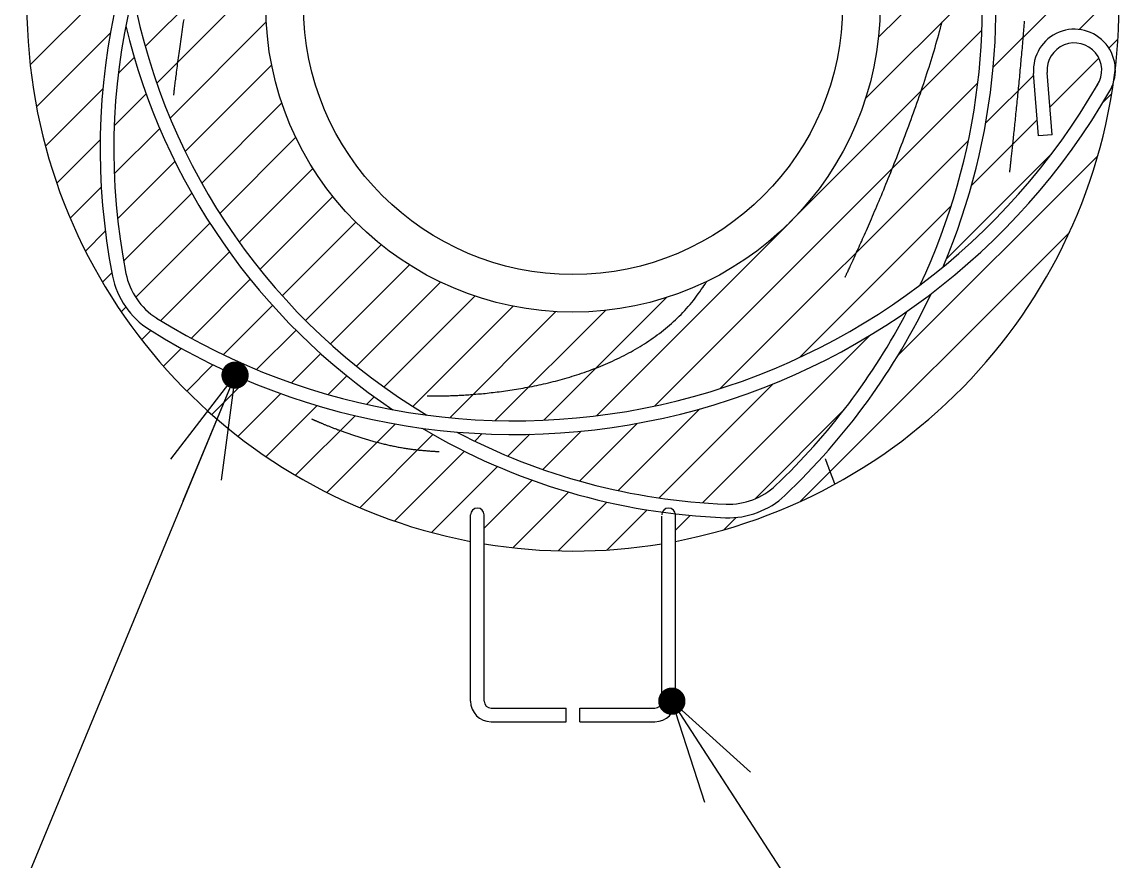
# Model space of a CAD drawing. Extents: x 443 to 1217, y -1921 to -677.
# Drawn here: x 752.51 to 773.92, y -1457.65 to -1441.28 of the extents above; entities that cross this region are included whole.
import ezdxf

# ---------------------------------------------------------------- set-up
doc = ezdxf.new("R2010")
doc.units = 0
doc.header["$MEASUREMENT"] = 0
doc.layers.get('0').update_dxf_attribs({"linetype": 'CONTINUOUS'})
for name, color, linetype in [('2', 2, 'CONTINUOUS'), ('3', 8, 'CONTINUOUS'), ('5', 7, 'CONTINUOUS')]:
    doc.layers.add(name, color=color, linetype=linetype)

# ---------------------------------------------------------------- blocks, each defined once
blk = doc.blocks.new('OPEN330A')
at = {"color": 0}
for q in [(30, 8.0385), (30, -8.0385), (40, 0)]:
    blk.add_line((0, 0), q, dxfattribs=at)
blk = doc.blocks.new('NEGDOTSMALL')
at = {"color": 0, "const_width": 4}
blk.add_lwpolyline([(-2, 0, 1), (2, 0, 1), (-2, 0)], format="xyb", dxfattribs=at)

msp = doc.modelspace()

# ---------------------------------------------------------------- linework, layer by layer
at = {"color": 7, "linetype": 'Continuous'}
for p, q in [((756.671, -1448.171), (752.417, -1458.454)), ((765.195, -1454.533), (771.543, -1464.328))]:
    msp.add_line(p, q, dxfattribs=at)
at = {"color": 0}
for q in [(755.413, -1449.813), (755.653, -1450.633), (756.402, -1450.222)]:
    msp.add_line((756.671, -1448.171), q, dxfattribs=at)
at = {"color": 0, "const_width": 0.266}
msp.add_lwpolyline([(756.8, -1448.206, 1), (756.543, -1448.137, 1), (756.8, -1448.206)], format="xyb", dxfattribs=at)
at = {"layer": '2', "color": 8, "linetype": 'Continuous'}
for p, q in [((754.918, -1441.759), (757.556, -1439.121)), ((769.226, -1441.579), (771.187, -1439.618)), ((755.144, -1442.475), (757.305, -1440.314)), ((752.674, -1442.119), (754.354, -1440.439)), ((768.974, -1442.773), (771.248, -1440.499)), ((773.145, -1441.428), (773.917, -1440.655)), ((771.465, -1442.165), (772.635, -1440.996)), ((755.404, -1443.156), (757.28, -1441.28)), ((752.797, -1442.938), (754.24, -1441.495)), ((763.725, -1448.964), (771.246, -1441.443)), ((773.724, -1441.791), (773.9, -1441.614)), ((754.392, -1442.285), (754.703, -1441.974)), ((772.573, -1442.942), (773.528, -1441.986)), ((755.697, -1443.805), (757.386, -1442.116)), ((764.856, -1448.775), (771.166, -1442.465)), ((771.318, -1443.254), (772.256, -1442.316)), ((752.972, -1443.705), (754.092, -1442.585)), ((754.313, -1443.306), (754.935, -1442.684)), ((773.609, -1442.848), (773.78, -1442.676)), ((756.021, -1444.424), (757.585, -1442.86)), ((771.041, -1444.473), (772.325, -1443.189)), ((754.315, -1444.246), (755.201, -1443.36)), ((756.373, -1445.014), (757.856, -1443.53)), ((753.193, -1444.426), (754.04, -1443.579)), ((766.139, -1448.434), (770.982, -1443.591)), ((769.601, -1447.797), (773.506, -1443.892)), ((770.555, -1445.902), (772.612, -1443.845)), ((754.379, -1445.123), (755.498, -1444.004)), ((756.752, -1445.576), (758.191, -1444.137)), ((753.454, -1445.106), (754.06, -1444.501)), ((754.497, -1445.947), (755.825, -1444.62)), ((757.158, -1446.112), (758.582, -1444.688)), ((767.688, -1447.826), (770.645, -1444.869)), ((754.732, -1446.654), (756.18, -1445.207)), ((757.591, -1446.621), (759.027, -1445.185)), ((753.753, -1445.75), (754.139, -1445.363)), ((767.707, -1450.633), (772.951, -1445.389)), ((758.049, -1447.105), (759.524, -1445.63)), ((755.222, -1447.107), (756.561, -1445.767)), ((758.533, -1447.563), (760.075, -1446.021)), ((754.086, -1446.359), (754.269, -1446.176)), ((755.818, -1447.453), (756.969, -1446.301)), ((759.042, -1447.996), (760.682, -1446.356)), ((759.578, -1448.402), (761.352, -1446.627)), ((762.698, -1449.049), (765.091, -1446.656)), ((754.451, -1446.935), (754.54, -1446.846)), ((756.44, -1447.772), (757.402, -1446.81)), ((760.14, -1448.782), (762.096, -1446.826)), ((760.862, -1449.001), (762.932, -1446.932)), ((761.748, -1449.057), (763.898, -1446.907)), ((754.847, -1447.481), (755.028, -1447.3)), ((757.092, -1448.062), (757.861, -1447.293)), ((765.796, -1450.661), (769.061, -1447.395)), ((755.274, -1447.996), (755.621, -1447.649)), ((757.773, -1448.322), (758.344, -1447.752)), ((755.73, -1448.482), (756.241, -1447.971)), ((758.488, -1448.55), (758.853, -1448.185)), ((756.216, -1448.938), (756.888, -1448.266)), ((764.947, -1450.567), (767.173, -1448.342)), ((756.731, -1449.365), (757.565, -1448.531)), ((759.238, -1448.742), (759.387, -1448.593)), ((757.277, -1449.761), (758.273, -1448.764)), ((764.149, -1450.424), (765.742, -1448.831)), ((766.811, -1450.588), (768.572, -1448.826)), ((757.853, -1450.126), (759.016, -1448.964)), ((763.394, -1450.237), (764.518, -1449.113)), ((758.462, -1450.459), (759.796, -1449.125)), ((759.106, -1450.758), (760.534, -1449.329)), ((761.348, -1449.457), (761.492, -1449.313)), ((761.997, -1449.75), (762.422, -1449.325)), ((762.678, -1450.011), (763.424, -1449.265)), ((759.786, -1451.019), (761.149, -1449.656)), ((760.507, -1451.24), (761.793, -1449.954)), ((761.534, -1451.155), (762.469, -1450.22)), ((762.093, -1451.538), (763.179, -1450.452)), ((762.974, -1451.599), (763.926, -1450.647)), ((763.932, -1451.582), (764.714, -1450.801)), ((765.263, -1451.193), (765.549, -1450.907)), ((766.21, -1451.188), (766.451, -1450.947))]:
    msp.add_line(p, q, dxfattribs=at)
at = {"layer": '3', "color": 3}
for p, q in [((755.648, -1441.378), (755.641, -1441.426)), ((755.655, -1441.329), (755.648, -1441.378)), ((755.662, -1441.281), (755.655, -1441.329)), ((755.67, -1441.233), (755.662, -1441.281)), ((770.419, -1441.464), (770.435, -1441.402)), ((770.435, -1441.402), (770.452, -1441.341)), ((770.452, -1441.341), (770.467, -1441.279)), ((772.065, -1441.418), (772.069, -1441.38)), ((772.069, -1441.38), (772.072, -1441.341)), ((772.072, -1441.341), (772.075, -1441.303)), ((772.075, -1441.303), (772.078, -1441.265)), ((755.613, -1441.618), (755.606, -1441.664)), ((755.62, -1441.57), (755.613, -1441.618)), ((755.627, -1441.522), (755.62, -1441.57)), ((755.634, -1441.474), (755.627, -1441.522)), ((755.641, -1441.426), (755.634, -1441.474)), ((770.367, -1441.65), (770.384, -1441.588)), ((770.384, -1441.588), (770.402, -1441.526)), ((770.402, -1441.526), (770.419, -1441.464)), ((772.045, -1441.664), (772.048, -1441.622)), ((772.048, -1441.622), (772.052, -1441.58)), ((772.052, -1441.58), (772.055, -1441.54)), ((772.055, -1441.54), (772.059, -1441.498)), ((772.059, -1441.498), (772.062, -1441.458)), ((772.062, -1441.458), (772.065, -1441.418)), ((755.587, -1441.804), (755.58, -1441.848)), ((755.593, -1441.758), (755.587, -1441.804)), ((755.6, -1441.712), (755.593, -1441.758)), ((755.606, -1441.664), (755.6, -1441.712)), ((770.312, -1441.84), (770.33, -1441.776)), ((770.33, -1441.776), (770.349, -1441.714)), ((770.349, -1441.714), (770.367, -1441.65)), ((772.026, -1441.876), (772.03, -1441.832)), ((772.03, -1441.832), (772.034, -1441.79)), ((772.034, -1441.79), (772.038, -1441.748)), ((772.038, -1441.748), (772.041, -1441.706)), ((772.041, -1441.706), (772.045, -1441.664)), ((755.556, -1442.022), (755.55, -1442.064)), ((755.562, -1441.98), (755.556, -1442.022)), ((755.568, -1441.936), (755.562, -1441.98)), ((755.574, -1441.892), (755.568, -1441.936)), ((755.58, -1441.848), (755.574, -1441.892)), ((770.234, -1442.096), (770.254, -1442.032)), ((770.254, -1442.032), (770.273, -1441.968)), ((770.273, -1441.968), (770.293, -1441.904)), ((770.293, -1441.904), (770.312, -1441.84)), ((772.006, -1442.092), (772.01, -1442.048)), ((772.01, -1442.048), (772.014, -1442.004)), ((772.014, -1442.004), (772.018, -1441.962)), ((772.018, -1441.962), (772.022, -1441.918)), ((772.022, -1441.918), (772.026, -1441.876)), ((755.524, -1442.26), (755.52, -1442.296)), ((755.529, -1442.222), (755.524, -1442.26)), ((755.534, -1442.184), (755.529, -1442.222)), ((755.54, -1442.144), (755.534, -1442.184)), ((755.545, -1442.104), (755.54, -1442.144)), ((755.55, -1442.064), (755.545, -1442.104)), ((770.173, -1442.288), (770.193, -1442.224)), ((770.193, -1442.224), (770.214, -1442.16)), ((770.214, -1442.16), (770.234, -1442.096)), ((771.986, -1442.31), (771.99, -1442.266)), ((771.99, -1442.266), (771.994, -1442.222)), ((771.994, -1442.222), (771.998, -1442.178)), ((771.998, -1442.178), (772.002, -1442.136)), ((772.002, -1442.136), (772.006, -1442.092)), ((755.499, -1442.457), (755.495, -1442.485)), ((755.503, -1442.427), (755.499, -1442.457)), ((755.507, -1442.395), (755.503, -1442.427)), ((755.511, -1442.364), (755.507, -1442.395)), ((755.515, -1442.33), (755.511, -1442.364)), ((755.52, -1442.296), (755.515, -1442.33)), ((770.088, -1442.543), (770.109, -1442.479)), ((770.109, -1442.479), (770.131, -1442.415)), ((770.131, -1442.415), (770.152, -1442.352)), ((770.152, -1442.352), (770.173, -1442.288)), ((771.969, -1442.483), (771.973, -1442.439)), ((771.973, -1442.439), (771.977, -1442.397)), ((771.977, -1442.397), (771.982, -1442.354)), ((771.982, -1442.354), (771.986, -1442.31)), ((755.474, -1442.675), (755.473, -1442.687)), ((755.473, -1442.687), (755.473, -1442.699)), ((755.476, -1442.661), (755.474, -1442.675)), ((755.477, -1442.643), (755.476, -1442.661)), ((755.479, -1442.625), (755.477, -1442.643)), ((755.481, -1442.607), (755.479, -1442.625)), ((755.484, -1442.585), (755.481, -1442.607)), ((755.486, -1442.563), (755.484, -1442.585)), ((755.489, -1442.537), (755.486, -1442.563)), ((755.492, -1442.513), (755.489, -1442.537)), ((755.495, -1442.485), (755.492, -1442.513)), ((770.022, -1442.737), (770.044, -1442.673)), ((770.044, -1442.673), (770.066, -1442.607)), ((770.066, -1442.607), (770.088, -1442.543)), ((771.948, -1442.699), (771.952, -1442.657)), ((771.952, -1442.657), (771.956, -1442.613)), ((771.956, -1442.613), (771.96, -1442.571)), ((771.96, -1442.571), (771.965, -1442.527)), ((771.965, -1442.527), (771.969, -1442.483)), ((755.473, -1442.699), (755.472, -1442.707)), ((769.955, -1442.929), (769.977, -1442.865)), ((769.977, -1442.865), (770, -1442.801)), ((770, -1442.801), (770.022, -1442.737)), ((771.927, -1442.911), (771.931, -1442.869)), ((771.931, -1442.869), (771.935, -1442.827)), ((771.935, -1442.827), (771.939, -1442.785)), ((771.939, -1442.785), (771.944, -1442.743)), ((771.944, -1442.743), (771.948, -1442.699)), ((769.863, -1443.183), (769.886, -1443.119)), ((769.886, -1443.119), (769.909, -1443.055)), ((769.909, -1443.055), (769.932, -1442.993)), ((769.932, -1442.993), (769.955, -1442.929)), ((771.902, -1443.155), (771.906, -1443.115)), ((771.906, -1443.115), (771.91, -1443.075)), ((771.91, -1443.075), (771.914, -1443.035)), ((771.914, -1443.035), (771.918, -1442.993)), ((771.918, -1442.993), (771.923, -1442.953)), ((771.923, -1442.953), (771.927, -1442.911)), ((769.794, -1443.371), (769.817, -1443.309)), ((769.817, -1443.309), (769.84, -1443.245)), ((769.84, -1443.245), (769.863, -1443.183)), ((771.882, -1443.345), (771.886, -1443.309)), ((771.886, -1443.309), (771.89, -1443.271)), ((771.89, -1443.271), (771.894, -1443.233)), ((771.894, -1443.233), (771.898, -1443.193)), ((771.898, -1443.193), (771.902, -1443.155)), ((769.724, -1443.558), (769.747, -1443.496)), ((769.747, -1443.496), (769.77, -1443.434)), ((769.77, -1443.434), (769.794, -1443.371)), ((771.86, -1443.558), (771.863, -1443.524)), ((771.863, -1443.524), (771.867, -1443.49)), ((771.867, -1443.49), (771.871, -1443.454)), ((771.871, -1443.454), (771.874, -1443.418)), ((771.874, -1443.418), (771.878, -1443.383)), ((771.878, -1443.383), (771.882, -1443.345)), ((769.629, -1443.802), (769.653, -1443.742)), ((769.653, -1443.742), (769.676, -1443.68)), ((769.676, -1443.68), (769.7, -1443.62)), ((769.7, -1443.62), (769.724, -1443.558)), ((771.836, -1443.778), (771.84, -1443.748)), ((771.84, -1443.748), (771.843, -1443.718)), ((771.843, -1443.718), (771.846, -1443.688)), ((771.846, -1443.688), (771.849, -1443.656)), ((771.849, -1443.656), (771.853, -1443.624)), ((771.853, -1443.624), (771.856, -1443.592)), ((771.856, -1443.592), (771.86, -1443.558)), ((769.559, -1443.984), (769.582, -1443.924)), ((769.582, -1443.924), (769.606, -1443.864)), ((769.606, -1443.864), (769.629, -1443.802)), ((771.814, -1443.982), (771.817, -1443.96)), ((771.817, -1443.96), (771.819, -1443.936)), ((771.819, -1443.936), (771.822, -1443.912)), ((771.822, -1443.912), (771.825, -1443.886)), ((771.825, -1443.886), (771.828, -1443.86)), ((771.828, -1443.86), (771.83, -1443.834)), ((771.83, -1443.834), (771.833, -1443.806)), ((771.833, -1443.806), (771.836, -1443.778)), ((769.465, -1444.218), (769.489, -1444.16)), ((769.489, -1444.16), (769.512, -1444.102)), ((769.512, -1444.102), (769.535, -1444.042)), ((769.535, -1444.042), (769.559, -1443.984)), ((771.791, -1444.19), (771.792, -1444.182)), ((771.791, -1444.196), (771.791, -1444.19)), ((771.792, -1444.182), (771.793, -1444.174)), ((771.793, -1444.174), (771.794, -1444.164)), ((771.794, -1444.164), (771.796, -1444.152)), ((771.796, -1444.152), (771.797, -1444.14)), ((771.797, -1444.14), (771.799, -1444.126)), ((771.799, -1444.126), (771.8, -1444.112)), ((771.8, -1444.112), (771.802, -1444.096)), ((771.802, -1444.096), (771.804, -1444.08)), ((771.804, -1444.08), (771.806, -1444.062)), ((771.806, -1444.062), (771.808, -1444.044)), ((771.808, -1444.044), (771.81, -1444.024)), ((771.81, -1444.024), (771.812, -1444.004)), ((771.812, -1444.004), (771.814, -1443.982)), ((769.373, -1444.445), (769.396, -1444.389)), ((769.396, -1444.389), (769.419, -1444.332)), ((769.419, -1444.332), (769.442, -1444.276)), ((769.442, -1444.276), (769.465, -1444.218)), ((771.789, -1444.208), (771.79, -1444.206)), ((771.789, -1444.21), (771.789, -1444.208)), ((771.79, -1444.202), (771.791, -1444.196)), ((771.79, -1444.206), (771.79, -1444.202)), ((769.283, -1444.663), (769.305, -1444.609)), ((769.305, -1444.609), (769.328, -1444.555)), ((769.328, -1444.555), (769.35, -1444.499)), ((769.35, -1444.499), (769.373, -1444.445)), ((769.195, -1444.873), (769.216, -1444.821)), ((769.216, -1444.821), (769.238, -1444.769)), ((769.238, -1444.769), (769.26, -1444.717)), ((769.26, -1444.717), (769.283, -1444.663)), ((769.11, -1445.071), (769.131, -1445.023)), ((769.131, -1445.023), (769.152, -1444.973)), ((769.152, -1444.973), (769.173, -1444.923)), ((769.173, -1444.923), (769.195, -1444.873)), ((769.01, -1445.303), (769.029, -1445.259)), ((769.029, -1445.259), (769.049, -1445.213)), ((769.049, -1445.213), (769.069, -1445.167)), ((769.069, -1445.167), (769.09, -1445.119)), ((769.09, -1445.119), (769.11, -1445.071)), ((768.917, -1445.514), (768.935, -1445.474)), ((768.935, -1445.474), (768.953, -1445.432)), ((768.953, -1445.432), (768.972, -1445.391)), ((768.972, -1445.391), (768.991, -1445.347)), ((768.991, -1445.347), (769.01, -1445.303)), ((768.832, -1445.704), (768.849, -1445.668)), ((768.849, -1445.668), (768.865, -1445.63)), ((768.865, -1445.63), (768.882, -1445.592)), ((768.882, -1445.592), (768.899, -1445.554)), ((768.899, -1445.554), (768.917, -1445.514)), ((768.731, -1445.928), (768.744, -1445.898)), ((768.744, -1445.898), (768.758, -1445.87)), ((768.758, -1445.87), (768.772, -1445.838)), ((768.772, -1445.838), (768.786, -1445.806)), ((768.786, -1445.806), (768.801, -1445.772)), ((768.801, -1445.772), (768.817, -1445.738)), ((768.817, -1445.738), (768.832, -1445.704)), ((768.634, -1446.136), (768.643, -1446.118)), ((768.643, -1446.118), (768.652, -1446.098)), ((768.652, -1446.098), (768.662, -1446.078)), ((768.662, -1446.078), (768.672, -1446.056)), ((768.672, -1446.056), (768.683, -1446.032)), ((768.683, -1446.032), (768.694, -1446.008)), ((768.694, -1446.008), (768.706, -1445.982)), ((768.706, -1445.982), (768.718, -1445.956)), ((768.718, -1445.956), (768.731, -1445.928)), ((768.576, -1446.258), (768.577, -1446.258)), ((768.577, -1446.258), (768.578, -1446.254)), ((768.578, -1446.254), (768.58, -1446.25)), ((768.58, -1446.25), (768.583, -1446.246)), ((768.583, -1446.246), (768.586, -1446.238)), ((768.586, -1446.238), (768.59, -1446.23)), ((768.59, -1446.23), (768.595, -1446.222)), ((768.595, -1446.222), (768.6, -1446.21)), ((768.6, -1446.21), (768.605, -1446.198)), ((768.605, -1446.198), (768.612, -1446.184)), ((768.612, -1446.184), (768.619, -1446.17)), ((768.619, -1446.17), (768.626, -1446.154)), ((768.626, -1446.154), (768.634, -1446.136)), ((765.71, -1446.587), (765.74, -1446.545)), ((765.74, -1446.545), (765.77, -1446.503)), ((765.77, -1446.503), (765.797, -1446.463)), ((765.797, -1446.463), (765.821, -1446.427)), ((765.821, -1446.427), (765.842, -1446.396)), ((765.842, -1446.396), (765.859, -1446.37)), ((765.859, -1446.37), (765.871, -1446.352)), ((765.871, -1446.352), (765.877, -1446.342)), ((765.549, -1446.793), (765.582, -1446.753)), ((765.582, -1446.753), (765.615, -1446.713)), ((765.615, -1446.713), (765.647, -1446.671)), ((765.647, -1446.671), (765.679, -1446.631)), ((765.679, -1446.631), (765.71, -1446.587)), ((765.374, -1446.985), (765.41, -1446.947)), ((765.41, -1446.947), (765.446, -1446.909)), ((765.446, -1446.909), (765.481, -1446.871)), ((765.481, -1446.871), (765.515, -1446.833)), ((765.515, -1446.833), (765.549, -1446.793)), ((765.15, -1447.195), (765.188, -1447.161)), ((765.188, -1447.161), (765.227, -1447.127)), ((765.227, -1447.127), (765.264, -1447.093)), ((765.264, -1447.093), (765.301, -1447.057)), ((765.301, -1447.057), (765.338, -1447.021)), ((765.338, -1447.021), (765.374, -1446.985)), ((764.87, -1447.416), (764.911, -1447.387)), ((764.911, -1447.387), (764.952, -1447.357)), ((764.952, -1447.357), (764.992, -1447.325)), ((764.992, -1447.325), (765.032, -1447.293)), ((765.032, -1447.293), (765.072, -1447.261)), ((765.072, -1447.261), (765.111, -1447.229)), ((765.111, -1447.229), (765.15, -1447.195)), ((764.53, -1447.638), (764.574, -1447.612)), ((764.574, -1447.612), (764.617, -1447.586)), ((764.617, -1447.586), (764.66, -1447.558)), ((764.66, -1447.558), (764.702, -1447.532)), ((764.702, -1447.532), (764.745, -1447.504)), ((764.745, -1447.504), (764.787, -1447.474)), ((764.787, -1447.474), (764.829, -1447.446)), ((764.829, -1447.446), (764.87, -1447.416)), ((764.129, -1447.854), (764.174, -1447.832)), ((764.174, -1447.832), (764.219, -1447.808)), ((764.219, -1447.808), (764.264, -1447.786)), ((764.264, -1447.786), (764.309, -1447.762)), ((764.309, -1447.762), (764.354, -1447.738)), ((764.354, -1447.738), (764.398, -1447.714)), ((764.398, -1447.714), (764.442, -1447.69)), ((764.442, -1447.69), (764.486, -1447.664)), ((764.486, -1447.664), (764.53, -1447.638)), ((763.668, -1448.05), (763.714, -1448.032)), ((763.714, -1448.032), (763.761, -1448.014)), ((763.761, -1448.014), (763.807, -1447.996)), ((763.807, -1447.996), (763.854, -1447.976)), ((763.854, -1447.976), (763.9, -1447.958)), ((763.9, -1447.958), (763.946, -1447.938)), ((763.946, -1447.938), (763.992, -1447.916)), ((763.992, -1447.916), (764.038, -1447.896)), ((764.038, -1447.896), (764.083, -1447.874)), ((764.083, -1447.874), (764.129, -1447.854)), ((763.015, -1448.262), (763.062, -1448.248)), ((763.062, -1448.248), (763.108, -1448.236)), ((763.108, -1448.236), (763.155, -1448.222)), ((763.155, -1448.222), (763.201, -1448.208)), ((763.201, -1448.208), (763.248, -1448.194)), ((763.248, -1448.194), (763.295, -1448.18)), ((763.295, -1448.18), (763.341, -1448.164)), ((763.341, -1448.164), (763.388, -1448.15)), ((763.388, -1448.15), (763.435, -1448.134)), ((763.435, -1448.134), (763.481, -1448.118)), ((763.481, -1448.118), (763.528, -1448.102)), ((763.528, -1448.102), (763.575, -1448.086)), ((763.575, -1448.086), (763.621, -1448.068)), ((763.621, -1448.068), (763.668, -1448.05)), ((761.95, -1448.477), (761.992, -1448.471)), ((761.992, -1448.471), (762.034, -1448.465)), ((762.034, -1448.465), (762.076, -1448.459)), ((762.076, -1448.459), (762.118, -1448.453)), ((762.118, -1448.453), (762.161, -1448.445)), ((762.161, -1448.445), (762.204, -1448.439)), ((762.204, -1448.439), (762.248, -1448.431)), ((762.248, -1448.431), (762.291, -1448.423)), ((762.291, -1448.423), (762.335, -1448.415)), ((762.335, -1448.415), (762.379, -1448.408)), ((762.379, -1448.408), (762.423, -1448.4)), ((762.423, -1448.4), (762.468, -1448.39)), ((762.468, -1448.39), (762.513, -1448.382)), ((762.513, -1448.382), (762.557, -1448.372)), ((762.557, -1448.372), (762.603, -1448.362)), ((762.603, -1448.362), (762.648, -1448.352)), ((762.648, -1448.352), (762.693, -1448.342)), ((762.693, -1448.342), (762.739, -1448.332)), ((762.739, -1448.332), (762.785, -1448.32)), ((762.785, -1448.32), (762.831, -1448.31)), ((762.831, -1448.31), (762.877, -1448.298)), ((762.877, -1448.298), (762.923, -1448.286)), ((762.923, -1448.286), (762.969, -1448.274)), ((762.969, -1448.274), (763.015, -1448.262)), ((760.422, -1448.573), (760.423, -1448.573)), ((760.423, -1448.573), (760.425, -1448.573)), ((760.425, -1448.573), (760.427, -1448.573)), ((760.427, -1448.573), (760.431, -1448.573)), ((760.431, -1448.573), (760.436, -1448.573)), ((760.436, -1448.573), (760.441, -1448.573)), ((760.441, -1448.573), (760.448, -1448.573)), ((760.448, -1448.573), (760.455, -1448.575)), ((760.455, -1448.575), (760.464, -1448.575)), ((760.464, -1448.575), (760.473, -1448.575)), ((760.473, -1448.575), (760.483, -1448.575)), ((760.483, -1448.575), (760.494, -1448.575)), ((760.494, -1448.575), (760.505, -1448.575)), ((760.505, -1448.575), (760.518, -1448.575)), ((760.518, -1448.575), (760.531, -1448.575)), ((760.531, -1448.575), (760.545, -1448.575)), ((760.545, -1448.575), (760.561, -1448.575)), ((760.561, -1448.575), (760.576, -1448.577)), ((760.576, -1448.577), (760.593, -1448.577)), ((760.593, -1448.577), (760.61, -1448.577)), ((760.61, -1448.577), (760.629, -1448.577)), ((760.629, -1448.577), (760.648, -1448.575)), ((760.648, -1448.575), (760.667, -1448.575)), ((760.667, -1448.575), (760.688, -1448.575)), ((760.688, -1448.575), (760.709, -1448.575)), ((760.709, -1448.575), (760.731, -1448.575)), ((760.731, -1448.575), (760.753, -1448.575)), ((760.753, -1448.575), (760.776, -1448.575)), ((760.776, -1448.575), (760.8, -1448.573)), ((760.8, -1448.573), (760.825, -1448.573)), ((760.825, -1448.573), (760.85, -1448.573)), ((760.85, -1448.573), (760.876, -1448.571)), ((760.876, -1448.571), (760.903, -1448.571)), ((760.903, -1448.571), (760.93, -1448.569)), ((760.93, -1448.569), (760.958, -1448.569)), ((760.958, -1448.569), (760.986, -1448.567)), ((760.986, -1448.567), (761.016, -1448.567)), ((761.016, -1448.567), (761.045, -1448.565)), ((761.045, -1448.565), (761.076, -1448.563)), ((761.076, -1448.563), (761.106, -1448.561)), ((761.106, -1448.561), (761.138, -1448.559)), ((761.138, -1448.559), (761.17, -1448.557)), ((761.17, -1448.557), (761.202, -1448.555)), ((761.202, -1448.555), (761.235, -1448.553)), ((761.235, -1448.553), (761.269, -1448.551)), ((761.269, -1448.551), (761.303, -1448.549)), ((761.303, -1448.549), (761.337, -1448.545)), ((761.337, -1448.545), (761.372, -1448.543)), ((761.372, -1448.543), (761.408, -1448.539)), ((761.408, -1448.539), (761.444, -1448.537)), ((761.444, -1448.537), (761.481, -1448.533)), ((761.481, -1448.533), (761.517, -1448.529)), ((761.517, -1448.529), (761.555, -1448.527)), ((761.555, -1448.527), (761.593, -1448.523)), ((761.593, -1448.523), (761.631, -1448.519)), ((761.631, -1448.519), (761.669, -1448.513)), ((761.669, -1448.513), (761.708, -1448.509)), ((761.708, -1448.509), (761.748, -1448.505)), ((761.748, -1448.505), (761.788, -1448.499)), ((761.788, -1448.499), (761.828, -1448.495)), ((761.828, -1448.495), (761.868, -1448.489)), ((761.868, -1448.489), (761.909, -1448.483)), ((761.909, -1448.483), (761.95, -1448.477)), ((758.167, -1449.025), (758.167, -1449.025)), ((758.167, -1449.025), (758.168, -1449.025)), ((758.168, -1449.025), (758.169, -1449.025)), ((758.169, -1449.025), (758.171, -1449.027)), ((758.171, -1449.027), (758.172, -1449.027)), ((758.172, -1449.027), (758.175, -1449.029)), ((758.175, -1449.029), (758.177, -1449.029)), ((758.177, -1449.029), (758.18, -1449.031)), ((758.18, -1449.031), (758.183, -1449.033)), ((758.183, -1449.033), (758.187, -1449.033)), ((758.187, -1449.033), (758.191, -1449.035)), ((758.191, -1449.035), (758.195, -1449.037)), ((758.195, -1449.037), (758.2, -1449.039)), ((758.2, -1449.039), (758.205, -1449.043)), ((758.205, -1449.043), (758.211, -1449.045)), ((758.211, -1449.045), (758.217, -1449.047)), ((758.217, -1449.047), (758.223, -1449.049)), ((758.223, -1449.049), (758.229, -1449.053)), ((758.229, -1449.053), (758.236, -1449.055)), ((758.236, -1449.055), (758.243, -1449.059)), ((758.243, -1449.059), (758.251, -1449.063)), ((758.251, -1449.063), (758.258, -1449.065)), ((758.258, -1449.065), (758.267, -1449.069)), ((758.267, -1449.069), (758.275, -1449.073)), ((758.275, -1449.073), (758.284, -1449.077)), ((758.284, -1449.077), (758.293, -1449.081)), ((758.293, -1449.081), (758.302, -1449.085)), ((758.302, -1449.085), (758.312, -1449.089)), ((758.312, -1449.089), (758.322, -1449.093)), ((758.322, -1449.093), (758.332, -1449.097)), ((758.332, -1449.097), (758.343, -1449.101)), ((758.343, -1449.101), (758.353, -1449.107)), ((758.353, -1449.107), (758.365, -1449.111)), ((758.365, -1449.111), (758.376, -1449.115)), ((758.376, -1449.115), (758.388, -1449.121)), ((758.388, -1449.121), (758.4, -1449.125)), ((758.4, -1449.125), (758.412, -1449.131)), ((758.412, -1449.131), (758.425, -1449.135)), ((758.425, -1449.135), (758.437, -1449.141)), ((758.437, -1449.141), (758.45, -1449.147)), ((758.45, -1449.147), (758.464, -1449.151)), ((758.464, -1449.151), (758.477, -1449.157)), ((758.477, -1449.157), (758.491, -1449.163)), ((758.491, -1449.163), (758.505, -1449.169)), ((758.505, -1449.169), (758.519, -1449.173)), ((758.519, -1449.173), (758.534, -1449.179)), ((758.534, -1449.179), (758.549, -1449.185)), ((758.549, -1449.185), (758.564, -1449.191)), ((758.564, -1449.191), (758.579, -1449.197)), ((758.579, -1449.197), (758.595, -1449.203)), ((758.595, -1449.203), (758.61, -1449.209)), ((758.61, -1449.209), (758.626, -1449.215)), ((758.626, -1449.215), (758.642, -1449.221)), ((758.642, -1449.221), (758.659, -1449.227)), ((758.659, -1449.227), (758.675, -1449.235)), ((758.675, -1449.235), (758.692, -1449.241)), ((758.692, -1449.241), (758.709, -1449.247)), ((758.709, -1449.247), (758.726, -1449.253)), ((758.726, -1449.253), (758.743, -1449.259)), ((758.743, -1449.259), (758.761, -1449.265)), ((758.761, -1449.265), (758.779, -1449.273)), ((758.779, -1449.273), (758.797, -1449.279)), ((758.797, -1449.279), (758.815, -1449.285)), ((758.815, -1449.285), (758.833, -1449.291)), ((758.833, -1449.291), (758.852, -1449.299)), ((758.852, -1449.299), (758.87, -1449.305)), ((758.87, -1449.305), (758.889, -1449.311)), ((758.889, -1449.311), (758.908, -1449.317)), ((758.908, -1449.317), (758.927, -1449.325)), ((758.927, -1449.325), (758.947, -1449.331)), ((758.947, -1449.331), (758.966, -1449.337)), ((758.966, -1449.337), (758.986, -1449.345)), ((758.986, -1449.345), (759.005, -1449.351)), ((759.005, -1449.351), (759.025, -1449.357)), ((759.025, -1449.357), (759.045, -1449.363)), ((759.045, -1449.363), (759.066, -1449.371)), ((759.066, -1449.371), (759.086, -1449.377)), ((759.086, -1449.377), (759.106, -1449.383)), ((759.106, -1449.383), (759.127, -1449.389)), ((759.127, -1449.389), (759.147, -1449.397)), ((759.147, -1449.397), (759.168, -1449.403)), ((759.168, -1449.403), (759.189, -1449.409)), ((759.189, -1449.409), (759.21, -1449.415)), ((759.21, -1449.415), (759.231, -1449.42)), ((759.231, -1449.42), (759.253, -1449.426)), ((759.253, -1449.426), (759.274, -1449.434)), ((759.274, -1449.434), (759.295, -1449.44)), ((759.295, -1449.44), (759.317, -1449.446)), ((759.317, -1449.446), (759.339, -1449.452)), ((759.339, -1449.452), (759.36, -1449.458)), ((759.36, -1449.458), (759.382, -1449.464)), ((759.382, -1449.464), (759.404, -1449.47)), ((759.404, -1449.47), (759.426, -1449.476)), ((759.426, -1449.476), (759.448, -1449.482)), ((759.448, -1449.482), (759.47, -1449.488)), ((759.47, -1449.488), (759.492, -1449.494)), ((759.492, -1449.494), (759.514, -1449.498)), ((759.514, -1449.498), (759.537, -1449.504)), ((759.537, -1449.504), (759.559, -1449.51)), ((759.559, -1449.51), (759.582, -1449.516)), ((759.582, -1449.516), (759.604, -1449.52)), ((759.604, -1449.52), (759.627, -1449.526)), ((759.627, -1449.526), (759.649, -1449.532)), ((759.649, -1449.532), (759.672, -1449.536)), ((759.672, -1449.536), (759.694, -1449.542)), ((759.694, -1449.542), (759.717, -1449.546)), ((759.717, -1449.546), (759.74, -1449.552)), ((759.74, -1449.552), (759.762, -1449.556)), ((759.762, -1449.556), (759.785, -1449.56)), ((759.785, -1449.56), (759.808, -1449.566)), ((759.808, -1449.566), (759.831, -1449.57)), ((759.831, -1449.57), (759.854, -1449.574)), ((759.854, -1449.574), (759.876, -1449.578)), ((759.876, -1449.578), (759.899, -1449.582)), ((759.899, -1449.582), (759.922, -1449.586)), ((759.922, -1449.586), (759.945, -1449.59)), ((759.945, -1449.59), (759.967, -1449.594)), ((759.967, -1449.594), (759.99, -1449.598)), ((759.99, -1449.598), (760.013, -1449.6)), ((760.013, -1449.6), (760.036, -1449.604)), ((760.036, -1449.604), (760.059, -1449.608)), ((760.059, -1449.608), (760.081, -1449.61)), ((760.081, -1449.61), (760.104, -1449.614)), ((760.104, -1449.614), (760.126, -1449.616)), ((760.126, -1449.616), (760.148, -1449.62)), ((760.148, -1449.62), (760.17, -1449.622)), ((760.17, -1449.622), (760.192, -1449.624)), ((760.192, -1449.624), (760.214, -1449.626)), ((760.214, -1449.626), (760.235, -1449.63)), ((760.235, -1449.63), (760.257, -1449.632)), ((760.257, -1449.632), (760.278, -1449.634)), ((760.278, -1449.634), (760.298, -1449.636)), ((760.298, -1449.636), (760.318, -1449.638)), ((760.318, -1449.638), (760.338, -1449.64)), ((760.338, -1449.64), (760.358, -1449.642)), ((760.358, -1449.642), (760.377, -1449.642)), ((760.377, -1449.642), (760.396, -1449.644)), ((760.396, -1449.644), (760.414, -1449.646)), ((760.414, -1449.646), (760.432, -1449.648)), ((760.432, -1449.648), (760.449, -1449.648)), ((760.449, -1449.648), (760.466, -1449.65)), ((760.466, -1449.65), (760.483, -1449.652)), ((760.483, -1449.652), (760.498, -1449.652)), ((760.498, -1449.652), (760.513, -1449.654)), ((760.513, -1449.654), (760.528, -1449.654)), ((760.528, -1449.654), (760.542, -1449.656)), ((760.542, -1449.656), (760.555, -1449.656)), ((760.555, -1449.656), (760.568, -1449.656)), ((760.568, -1449.656), (760.58, -1449.658)), ((760.58, -1449.658), (760.591, -1449.658)), ((760.591, -1449.658), (760.601, -1449.658)), ((760.601, -1449.658), (760.611, -1449.66)), ((760.611, -1449.66), (760.62, -1449.66)), ((760.62, -1449.66), (760.628, -1449.66)), ((760.628, -1449.66), (760.635, -1449.662)), ((760.635, -1449.662), (760.642, -1449.662)), ((760.642, -1449.662), (760.647, -1449.662)), ((760.647, -1449.662), (760.652, -1449.662)), ((760.652, -1449.662), (760.655, -1449.662)), ((768.194, -1449.808), (768.194, -1449.806)), ((768.194, -1449.806), (768.194, -1449.806)), ((768.195, -1449.808), (768.194, -1449.808)), ((768.195, -1449.81), (768.195, -1449.808)), ((768.196, -1449.812), (768.195, -1449.81)), ((768.197, -1449.814), (768.196, -1449.812)), ((768.196, -1449.812), (768.196, -1449.812)), ((768.197, -1449.816), (768.197, -1449.814)), ((768.198, -1449.818), (768.197, -1449.816)), ((768.199, -1449.82), (768.198, -1449.818)), ((768.2, -1449.822), (768.199, -1449.82)), ((768.2, -1449.824), (768.2, -1449.822)), ((768.201, -1449.828), (768.2, -1449.824)), ((768.202, -1449.83), (768.201, -1449.828)), ((768.203, -1449.832), (768.202, -1449.83)), ((768.204, -1449.836), (768.203, -1449.832)), ((768.205, -1449.838), (768.204, -1449.836)), ((768.206, -1449.84), (768.205, -1449.838)), ((768.207, -1449.844), (768.206, -1449.84)), ((768.208, -1449.848), (768.207, -1449.844)), ((768.21, -1449.85), (768.208, -1449.848)), ((768.211, -1449.854), (768.21, -1449.85)), ((768.212, -1449.858), (768.211, -1449.854)), ((768.213, -1449.86), (768.212, -1449.858)), ((768.215, -1449.864), (768.213, -1449.86)), ((768.216, -1449.868), (768.215, -1449.864)), ((768.217, -1449.872), (768.216, -1449.868)), ((768.219, -1449.876), (768.217, -1449.872)), ((768.22, -1449.88), (768.219, -1449.876)), ((768.222, -1449.884), (768.22, -1449.88)), ((768.223, -1449.888), (768.222, -1449.884)), ((768.225, -1449.892), (768.223, -1449.888)), ((768.227, -1449.896), (768.225, -1449.892)), ((768.228, -1449.902), (768.227, -1449.896)), ((768.23, -1449.906), (768.228, -1449.902)), ((768.231, -1449.91), (768.23, -1449.906)), ((768.233, -1449.914), (768.231, -1449.91)), ((768.235, -1449.92), (768.233, -1449.914)), ((768.237, -1449.924), (768.235, -1449.92)), ((768.238, -1449.928), (768.237, -1449.924)), ((768.24, -1449.934), (768.238, -1449.928)), ((768.242, -1449.938), (768.24, -1449.934)), ((768.244, -1449.944), (768.242, -1449.938)), ((768.246, -1449.948), (768.244, -1449.944)), ((768.247, -1449.954), (768.246, -1449.948)), ((768.249, -1449.958), (768.247, -1449.954)), ((768.251, -1449.964), (768.249, -1449.958)), ((768.253, -1449.968), (768.251, -1449.964)), ((768.255, -1449.974), (768.253, -1449.968)), ((768.257, -1449.978), (768.255, -1449.974)), ((768.259, -1449.984), (768.257, -1449.978)), ((768.261, -1449.99), (768.259, -1449.984)), ((768.263, -1449.994), (768.261, -1449.99)), ((768.265, -1450), (768.263, -1449.994)), ((768.267, -1450.006), (768.265, -1450)), ((768.269, -1450.01), (768.267, -1450.006)), ((768.271, -1450.016), (768.269, -1450.01)), ((768.273, -1450.022), (768.271, -1450.016)), ((768.275, -1450.026), (768.273, -1450.022)), ((768.277, -1450.032), (768.275, -1450.026)), ((768.279, -1450.038), (768.277, -1450.032)), ((768.281, -1450.042), (768.279, -1450.038)), ((768.283, -1450.048), (768.281, -1450.042)), ((768.285, -1450.054), (768.283, -1450.048)), ((768.287, -1450.06), (768.285, -1450.054)), ((768.289, -1450.064), (768.287, -1450.06)), ((768.291, -1450.07), (768.289, -1450.064)), ((768.293, -1450.076), (768.291, -1450.07)), ((768.295, -1450.08), (768.293, -1450.076)), ((768.297, -1450.086), (768.295, -1450.08)), ((768.299, -1450.092), (768.297, -1450.086)), ((768.301, -1450.096), (768.299, -1450.092)), ((768.303, -1450.102), (768.301, -1450.096)), ((768.305, -1450.108), (768.303, -1450.102)), ((768.307, -1450.112), (768.305, -1450.108)), ((768.309, -1450.118), (768.307, -1450.112)), ((768.311, -1450.122), (768.309, -1450.118)), ((768.313, -1450.128), (768.311, -1450.122)), ((768.315, -1450.134), (768.313, -1450.128)), ((768.317, -1450.138), (768.315, -1450.134)), ((768.319, -1450.144), (768.317, -1450.138)), ((768.32, -1450.148), (768.319, -1450.144)), ((768.322, -1450.154), (768.32, -1450.148)), ((768.324, -1450.158), (768.322, -1450.154)), ((768.326, -1450.164), (768.324, -1450.158)), ((768.328, -1450.168), (768.326, -1450.164)), ((768.33, -1450.172), (768.328, -1450.168)), ((768.332, -1450.178), (768.33, -1450.172)), ((768.333, -1450.182), (768.332, -1450.178)), ((768.335, -1450.188), (768.333, -1450.182)), ((768.337, -1450.192), (768.335, -1450.188)), ((768.338, -1450.196), (768.337, -1450.192)), ((768.34, -1450.2), (768.338, -1450.196)), ((768.342, -1450.204), (768.34, -1450.2)), ((768.343, -1450.21), (768.342, -1450.204)), ((768.345, -1450.214), (768.343, -1450.21)), ((768.346, -1450.218), (768.345, -1450.214)), ((768.348, -1450.222), (768.346, -1450.218)), ((768.35, -1450.226), (768.348, -1450.222)), ((768.351, -1450.23), (768.35, -1450.226)), ((768.353, -1450.234), (768.351, -1450.23)), ((768.354, -1450.238), (768.353, -1450.234)), ((768.355, -1450.242), (768.354, -1450.238)), ((768.357, -1450.244), (768.355, -1450.242)), ((768.358, -1450.248), (768.357, -1450.244)), ((768.359, -1450.252), (768.358, -1450.248)), ((768.361, -1450.254), (768.359, -1450.252)), ((768.362, -1450.258), (768.361, -1450.254)), ((768.363, -1450.262), (768.362, -1450.258)), ((768.364, -1450.264), (768.363, -1450.262)), ((768.365, -1450.266), (768.364, -1450.264)), ((768.366, -1450.27), (768.365, -1450.266)), ((768.367, -1450.272), (768.366, -1450.27)), ((768.368, -1450.276), (768.367, -1450.272)), ((768.369, -1450.278), (768.368, -1450.276)), ((768.37, -1450.28), (768.369, -1450.278)), ((768.371, -1450.282), (768.37, -1450.28)), ((768.372, -1450.284), (768.371, -1450.282)), ((768.373, -1450.286), (768.372, -1450.284)), ((768.373, -1450.288), (768.373, -1450.286)), ((768.374, -1450.29), (768.373, -1450.288)), ((768.375, -1450.292), (768.374, -1450.29)), ((768.376, -1450.294), (768.375, -1450.292)), ((768.375, -1450.292), (768.375, -1450.292)), ((768.376, -1450.296), (768.376, -1450.294)), ((768.377, -1450.296), (768.376, -1450.296)), ((768.377, -1450.298), (768.377, -1450.296))]:
    msp.add_line(p, q, dxfattribs=at)
at = {"layer": '3', "color": 3, "linetype": 'Continuous'}
for p, q in [((772.616, -1443.483), (772.519, -1442.263)), ((772.35, -1443.504), (772.254, -1442.284)), ((772.616, -1443.483), (772.35, -1443.504)), ((761.267, -1454.533), (761.267, -1450.897)), ((761.534, -1454.533), (761.534, -1450.897)), ((764.997, -1454.533), (764.997, -1450.921)), ((765.263, -1454.533), (765.263, -1450.871)), ((761.667, -1454.666), (763.132, -1454.666)), ((763.132, -1454.933), (763.132, -1454.666)), ((763.398, -1454.933), (763.398, -1454.666)), ((763.398, -1454.666), (764.864, -1454.666)), ((761.667, -1454.933), (763.132, -1454.933)), ((763.398, -1454.933), (764.864, -1454.933))]:
    msp.add_line(p, q, dxfattribs=at)
for centre, radius, start, end in [((763.265, -1440.947), 10.656, 100.8069, 259.1931), ((763.265, -1440.947), 10.656, 280.8069, 79.1931), ((766.864, -1443.758), 12.825, 92.8172, 191.1441), ((766.864, -1443.758), 12.558, 92.8172, 191.1441), ((758.345, -1440.947), 13.176, 337.1835, 46.5224), ((758.345, -1440.947), 12.91, 334.9649, 46.5224), ((766.716, -1438.44), 12.256, 190.7649, 239.0501), ((766.716, -1438.44), 12.522, 193.4544, 236.2098), ((773.05, -1442.221), 0.799, 326.8325, 184.5161), ((773.05, -1442.221), 0.533, 326.8325, 184.5161), ((762.122, -1435.908), 13.42, 237.9493, 329.9852), ((762.122, -1435.908), 13.154, 237.9493, 329.9852), ((755.849, -1445.928), 1.598, 191.1441, 237.9493), ((755.849, -1445.928), 1.332, 191.1441, 237.9493), ((758.345, -1440.947), 13.176, 313.4255, 334.6769), ((758.345, -1440.947), 12.91, 313.4255, 332.4271), ((766.716, -1438.44), 12.522, 239.3034, 267.8404), ((766.716, -1438.44), 12.256, 242.2056, 267.8404), ((766.304, -1449.356), 1.332, 267.8404, 313.4255), ((766.304, -1449.356), 1.598, 267.8404, 313.4255), ((761.4, -1450.897), 0.133, 0, 180), ((765.13, -1450.897), 0.133, 0, 180), ((763.265, -1440.947), 10.656, 260.648, 279.352), ((761.667, -1454.533), 0.4, 180, 270), ((761.667, -1454.533), 0.133, 180, 270), ((764.864, -1454.533), 0.133, 270, 0), ((764.864, -1454.533), 0.4, 270, 0)]:
    msp.add_arc(centre, radius, start, end, dxfattribs=at)
at = {"layer": '5', "color": 3, "linetype": 'Continuous'}
for radius in [5.994, 5.261]:
    msp.add_circle((763.265, -1440.947), radius, dxfattribs=at)

# ---------------------------------------------------------------- block references
at = {"color": 7, "linetype": 'Continuous'}
for name, xscale, yscale, zscale, rotation in [('OPEN330A', -0.06660042304401831, 0.06660042304401832, 0.06660042304401832, 122.9502921407719), ('NEGDOTSMALL', -0.0666004230440183, 0.0666004230440183, 0.0666004230440183, 182.9502921407718)]:
    msp.add_blockref(name, (765.195, -1454.533), dxfattribs=dict(at, xscale=xscale, yscale=yscale, zscale=zscale, rotation=rotation))

doc.saveas('drawing.dxf')
